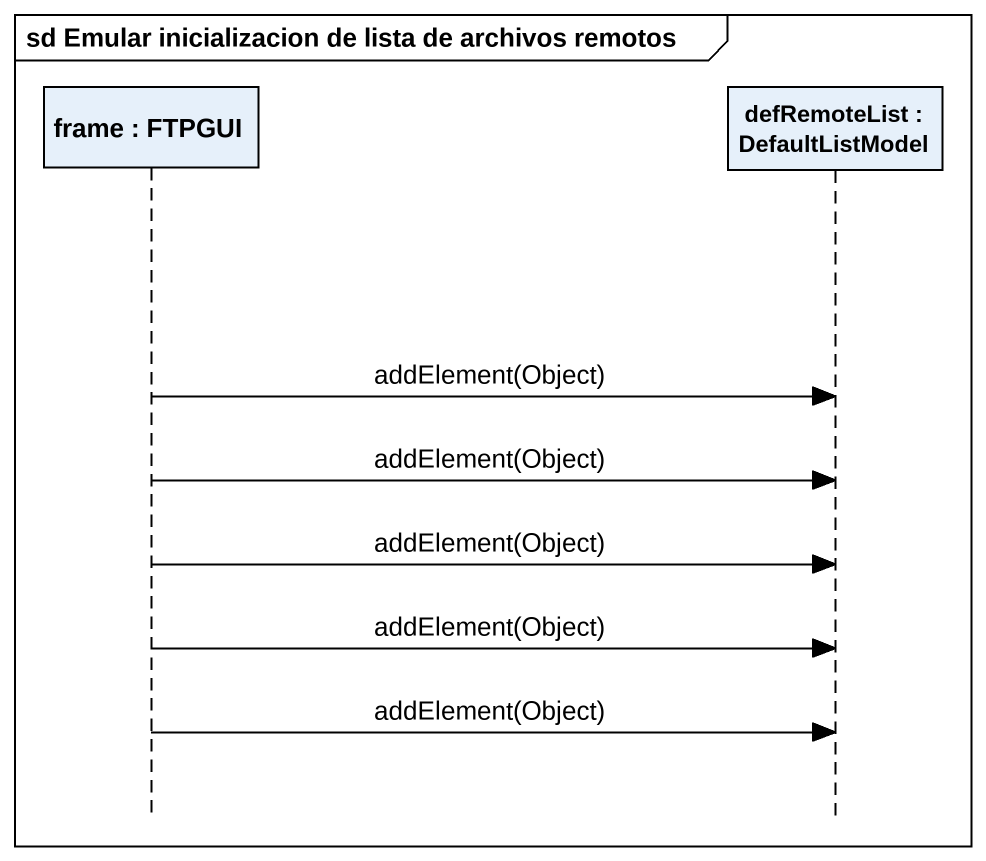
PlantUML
@startuml
mainframe sd Emular inicializacion de lista de archivos remotos
hide footbox
participant "frame : FTPGUI" as frame_
participant "defRemoteList : DefaultListModel" as defRemoteList

frame_ -> defRemoteList : addElement(Object)
frame_ -> defRemoteList : addElement(Object)
frame_ -> defRemoteList : addElement(Object)
frame_ -> defRemoteList : addElement(Object)
frame_ -> defRemoteList : addElement(Object)
@enduml
